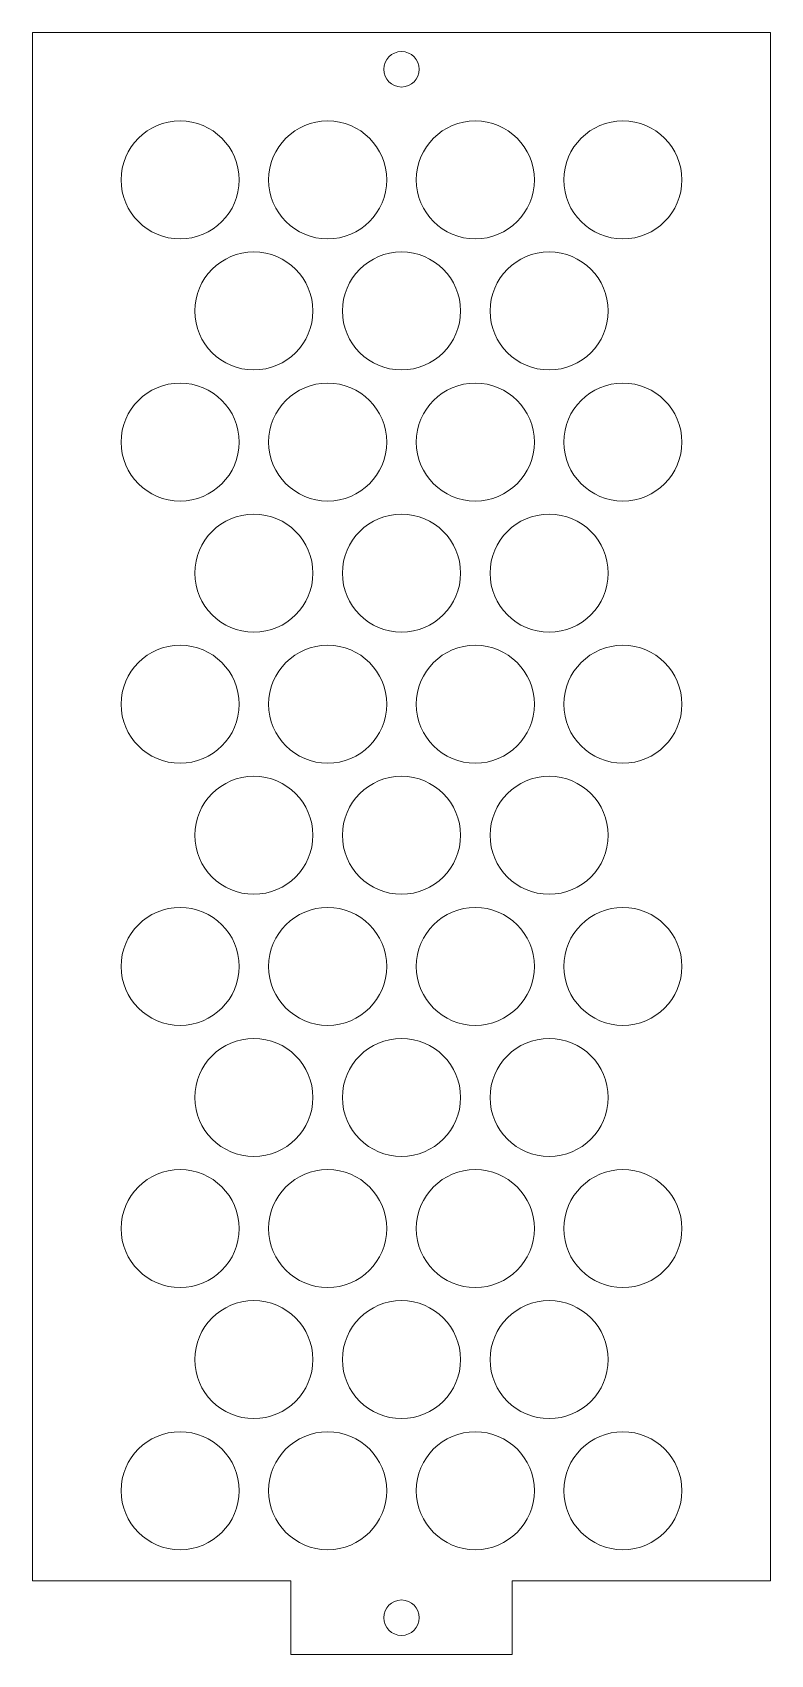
# Model space of a CAD drawing. Header units: inches. Extents: x -0.25 to 2.25, y -0.25 to 5.25.
import ezdxf

# ---------------------------------------------------------------- set-up
doc = ezdxf.new("R2010")
doc.units = ezdxf.units.IN
doc.header["$MEASUREMENT"] = 0

msp = doc.modelspace()

# ---------------------------------------------------------------- linework, layer by layer
at = {"color": 7, "linetype": 'Continuous', "lineweight": 15}
for p, q in [((2.25, 5.25), (-0.25, 5.25)), ((-0.25, 5.25), (-0.25, 0)), ((2.25, 0), (2.25, 5.25)), ((-0.25, 0), (0.625, 0)), ((0.625, 0), (0.625, -0.25)), ((1.375, -0.25), (1.375, 0)), ((1.375, 0), (2.25, 0)), ((0.625, -0.25), (1.375, -0.25))]:
    msp.add_line(p, q, dxfattribs=at)
for centre, radius in [((1, 5.125), 0.06), ((0.25, 4.75), 0.2), ((0.75, 4.75), 0.2), ((1.25, 4.75), 0.2), ((1.75, 4.75), 0.2), ((0.5, 4.3056), 0.2), ((1, 4.3056), 0.2), ((1.5, 4.3056), 0.2), ((0.25, 3.8611), 0.2), ((0.75, 3.8611), 0.2), ((1.25, 3.8611), 0.2), ((1.75, 3.8611), 0.2), ((0.5, 3.4167), 0.2), ((1, 3.4167), 0.2), ((1.5, 3.4167), 0.2), ((0.25, 2.9722), 0.2), ((0.75, 2.9722), 0.2), ((1.25, 2.9722), 0.2), ((1.75, 2.9722), 0.2), ((0.5, 2.5278), 0.2), ((1, 2.5278), 0.2), ((1.5, 2.5278), 0.2), ((0.25, 2.0833), 0.2), ((0.75, 2.0833), 0.2), ((1.25, 2.0833), 0.2), ((1.75, 2.0833), 0.2), ((0.5, 1.6389), 0.2), ((1, 1.6389), 0.2), ((1.5, 1.6389), 0.2), ((0.25, 1.1944), 0.2), ((0.75, 1.1944), 0.2), ((1.25, 1.1944), 0.2), ((1.75, 1.1944), 0.2), ((0.5, 0.75), 0.2), ((1, 0.75), 0.2), ((1.5, 0.75), 0.2), ((0.25, 0.3056), 0.2), ((0.75, 0.3056), 0.2), ((1.25, 0.3056), 0.2), ((1.75, 0.3056), 0.2), ((1, -0.125), 0.06)]:
    msp.add_circle(centre, radius, dxfattribs=at)

doc.saveas('drawing.dxf')
